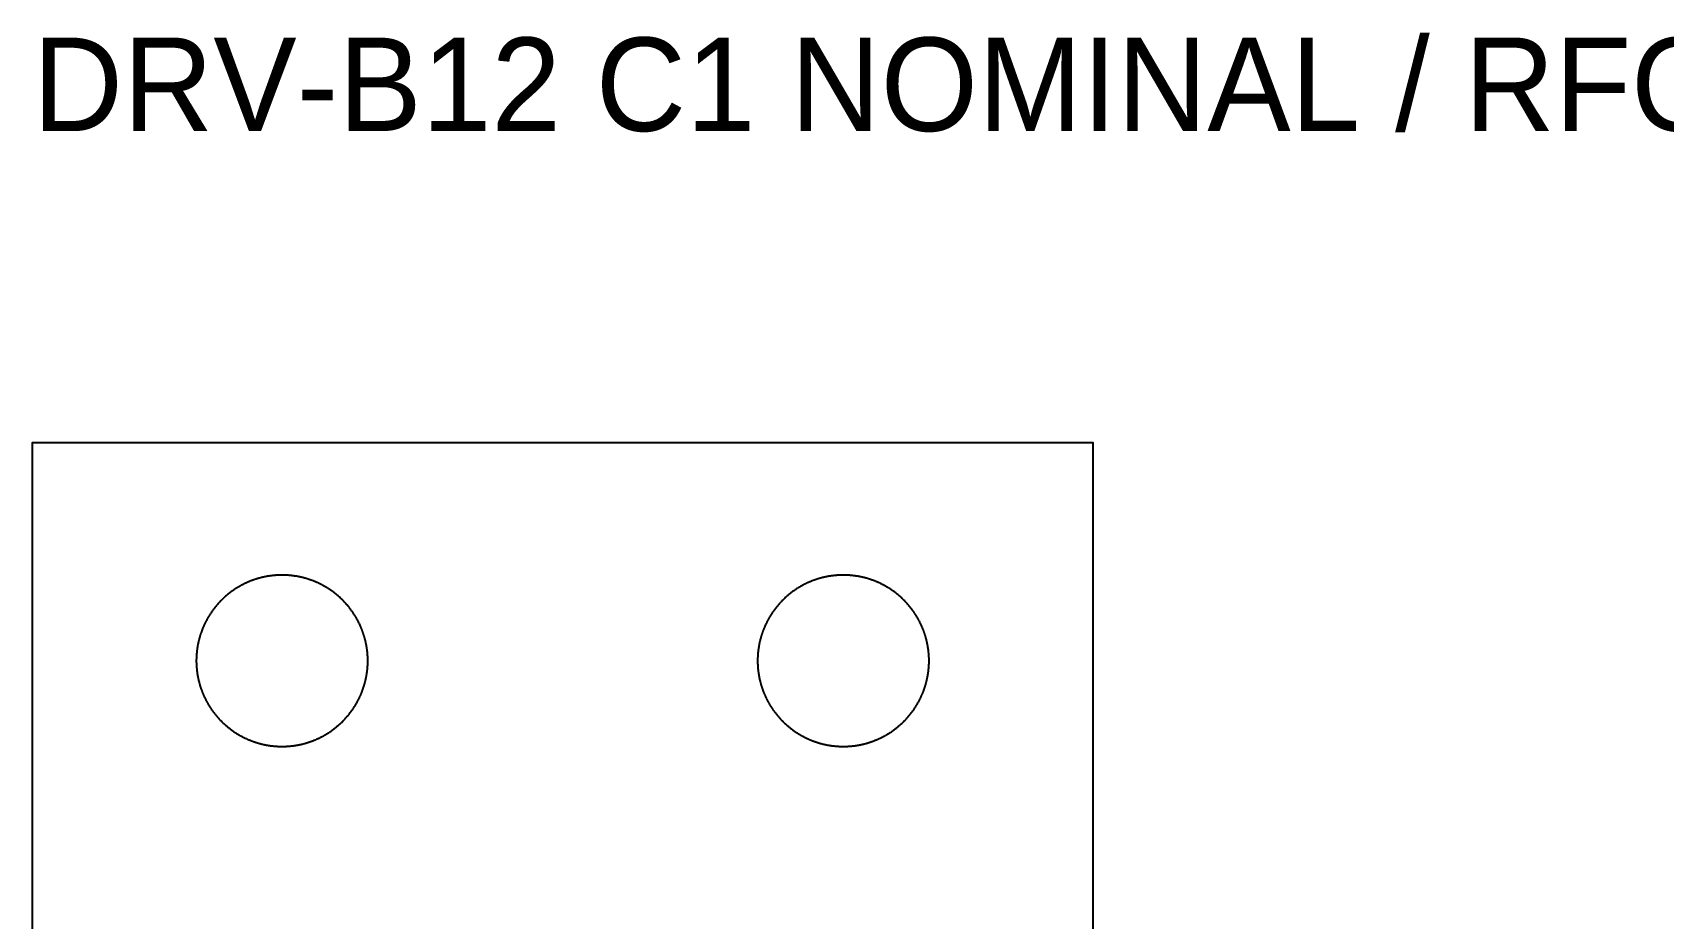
# Model space of a CAD drawing. Header units: millimetres. Extents: x 0 to 105, y 0 to 73.
# Drawn here: x 0 to 52.3, y 44.7 to 73.2 of the extents above; entities that cross this region are included whole.
import ezdxf

# ---------------------------------------------------------------- set-up
doc = ezdxf.new("R2010")
doc.units = ezdxf.units.MM
doc.layers.add('CUT', color=7, linetype='Continuous')
doc.layers.add('INFO', color=7, linetype='Continuous')

msp = doc.modelspace()

# ---------------------------------------------------------------- linework, layer by layer
at = {"layer": 'CUT'}
for points in [[(0, 0), (0, 60), (34, 60), (34, 0)], [(10.75, 53.034), (10.75, 53.051), (10.749, 53.067), (10.749, 53.084), (10.748, 53.101), (10.747, 53.118), (10.747, 53.135), (10.746, 53.152), (10.745, 53.169), (10.744, 53.185), (10.743, 53.202), (10.741, 53.219), (10.74, 53.236), (10.738, 53.253), (10.737, 53.27), (10.735, 53.286), (10.733, 53.303), (10.731, 53.32), (10.729, 53.337), (10.727, 53.353), (10.725, 53.37), (10.723, 53.387), (10.72, 53.404), (10.718, 53.42), (10.715, 53.437), (10.712, 53.454), (10.71, 53.47), (10.707, 53.487), (10.704, 53.503), (10.7, 53.52), (10.697, 53.536), (10.694, 53.553), (10.69, 53.57), (10.687, 53.586), (10.683, 53.603), (10.679, 53.619), (10.676, 53.635), (10.672, 53.652), (10.668, 53.668), (10.663, 53.685), (10.659, 53.701), (10.655, 53.717), (10.65, 53.733), (10.646, 53.75), (10.641, 53.766), (10.636, 53.782), (10.632, 53.798), (10.627, 53.814), (10.622, 53.831), (10.616, 53.847), (10.611, 53.863), (10.606, 53.879), (10.6, 53.895), (10.595, 53.911), (10.589, 53.926), (10.584, 53.942), (10.578, 53.958), (10.572, 53.974), (10.566, 53.99), (10.56, 54.005), (10.553, 54.021), (10.547, 54.037), (10.541, 54.052), (10.534, 54.068), (10.528, 54.083), (10.521, 54.099), (10.514, 54.114), (10.507, 54.13), (10.5, 54.145), (10.493, 54.161), (10.486, 54.176), (10.479, 54.191), (10.471, 54.206), (10.464, 54.221), (10.456, 54.236), (10.449, 54.251), (10.441, 54.266), (10.433, 54.281), (10.425, 54.296), (10.417, 54.311), (10.409, 54.326), (10.401, 54.341), (10.393, 54.355), (10.384, 54.37), (10.376, 54.385), (10.367, 54.399), (10.359, 54.414), (10.35, 54.428), (10.341, 54.443), (10.332, 54.457), (10.323, 54.471), (10.314, 54.485), (10.305, 54.5), (10.296, 54.514), (10.287, 54.528), (10.277, 54.542), (10.268, 54.556), (10.258, 54.57), (10.248, 54.583), (10.239, 54.597), (10.229, 54.611), (10.219, 54.625), (10.209, 54.638), (10.199, 54.652), (10.189, 54.665), (10.178, 54.679), (10.168, 54.692), (10.158, 54.705), (10.147, 54.718), (10.136, 54.732), (10.126, 54.745), (10.115, 54.758), (10.104, 54.771), (10.093, 54.783), (10.082, 54.796), (10.071, 54.809), (10.06, 54.822), (10.049, 54.834), (10.038, 54.847), (10.026, 54.859), (10.015, 54.872), (10.003, 54.884), (9.992, 54.896), (9.98, 54.908), (9.968, 54.921), (9.956, 54.933), (9.945, 54.945), (9.933, 54.956), (9.921, 54.968), (9.908, 54.98), (9.896, 54.992), (9.884, 55.003), (9.872, 55.015), (9.859, 55.026), (9.847, 55.038), (9.834, 55.049), (9.822, 55.06), (9.809, 55.071), (9.796, 55.082), (9.783, 55.093), (9.771, 55.104), (9.758, 55.115), (9.745, 55.126), (9.732, 55.136), (9.718, 55.147), (9.705, 55.158), (9.692, 55.168), (9.679, 55.178), (9.665, 55.189), (9.652, 55.199), (9.638, 55.209), (9.625, 55.219), (9.611, 55.229), (9.597, 55.239), (9.583, 55.248), (9.57, 55.258), (9.556, 55.268), (9.542, 55.277), (9.528, 55.287), (9.514, 55.296), (9.5, 55.305), (9.485, 55.314), (9.471, 55.323), (9.457, 55.332), (9.443, 55.341), (9.428, 55.35), (9.414, 55.359), (9.399, 55.367), (9.385, 55.376), (9.37, 55.384), (9.355, 55.393), (9.341, 55.401), (9.326, 55.409), (9.311, 55.417), (9.296, 55.425), (9.281, 55.433), (9.266, 55.441), (9.251, 55.449), (9.236, 55.456), (9.221, 55.464), (9.206, 55.471), (9.191, 55.479), (9.176, 55.486), (9.161, 55.493), (9.145, 55.5), (9.13, 55.507), (9.114, 55.514), (9.099, 55.521), (9.083, 55.528), (9.068, 55.534), (9.052, 55.541), (9.037, 55.547), (9.021, 55.553), (9.005, 55.56), (8.99, 55.566), (8.974, 55.572), (8.958, 55.578), (8.942, 55.584), (8.926, 55.589), (8.911, 55.595), (8.895, 55.6), (8.879, 55.606), (8.863, 55.611), (8.847, 55.616), (8.831, 55.622), (8.814, 55.627), (8.798, 55.632), (8.782, 55.636), (8.766, 55.641), (8.75, 55.646), (8.733, 55.65), (8.717, 55.655), (8.701, 55.659), (8.685, 55.663), (8.668, 55.668), (8.652, 55.672), (8.635, 55.676), (8.619, 55.679), (8.603, 55.683), (8.586, 55.687), (8.57, 55.69), (8.553, 55.694), (8.536, 55.697), (8.52, 55.7), (8.503, 55.704), (8.487, 55.707), (8.47, 55.71), (8.454, 55.712), (8.437, 55.715), (8.42, 55.718), (8.404, 55.72), (8.387, 55.723), (8.37, 55.725), (8.353, 55.727), (8.337, 55.729), (8.32, 55.731), (8.303, 55.733), (8.286, 55.735), (8.27, 55.737), (8.253, 55.738), (8.236, 55.74), (8.219, 55.741), (8.202, 55.743), (8.185, 55.744), (8.169, 55.745), (8.152, 55.746), (8.135, 55.747), (8.118, 55.747), (8.101, 55.748), (8.084, 55.749), (8.067, 55.749), (8.051, 55.75), (8.034, 55.75), (8.017, 55.75), (8, 55.75), (7.983, 55.75), (7.966, 55.75), (7.949, 55.75), (7.933, 55.749), (7.916, 55.749), (7.899, 55.748), (7.882, 55.747), (7.865, 55.747), (7.848, 55.746), (7.831, 55.745), (7.815, 55.744), (7.798, 55.743), (7.781, 55.741), (7.764, 55.74), (7.747, 55.738), (7.73, 55.737), (7.714, 55.735), (7.697, 55.733), (7.68, 55.731), (7.663, 55.729), (7.647, 55.727), (7.63, 55.725), (7.613, 55.723), (7.596, 55.72), (7.58, 55.718), (7.563, 55.715), (7.546, 55.712), (7.53, 55.71), (7.513, 55.707), (7.497, 55.704), (7.48, 55.7), (7.464, 55.697), (7.447, 55.694), (7.43, 55.69), (7.414, 55.687), (7.397, 55.683), (7.381, 55.679), (7.365, 55.676), (7.348, 55.672), (7.332, 55.668), (7.315, 55.663), (7.299, 55.659), (7.283, 55.655), (7.267, 55.65), (7.25, 55.646), (7.234, 55.641), (7.218, 55.636), (7.202, 55.632), (7.186, 55.627), (7.169, 55.622), (7.153, 55.616), (7.137, 55.611), (7.121, 55.606), (7.105, 55.6), (7.089, 55.595), (7.074, 55.589), (7.058, 55.584), (7.042, 55.578), (7.026, 55.572), (7.01, 55.566), (6.995, 55.56), (6.979, 55.553), (6.963, 55.547), (6.948, 55.541), (6.932, 55.534), (6.917, 55.528), (6.901, 55.521), (6.886, 55.514), (6.87, 55.507), (6.855, 55.5), (6.839, 55.493), (6.824, 55.486), (6.809, 55.479), (6.794, 55.471), (6.779, 55.464), (6.764, 55.456), (6.749, 55.449), (6.734, 55.441), (6.719, 55.433), (6.704, 55.425), (6.689, 55.417), (6.674, 55.409), (6.659, 55.401), (6.645, 55.393), (6.63, 55.384), (6.615, 55.376), (6.601, 55.367), (6.586, 55.359), (6.572, 55.35), (6.557, 55.341), (6.543, 55.332), (6.529, 55.323), (6.515, 55.314), (6.5, 55.305), (6.486, 55.296), (6.472, 55.287), (6.458, 55.277), (6.444, 55.268), (6.43, 55.258), (6.417, 55.248), (6.403, 55.239), (6.389, 55.229), (6.375, 55.219), (6.362, 55.209), (6.348, 55.199), (6.335, 55.189), (6.321, 55.178), (6.308, 55.168), (6.295, 55.158), (6.282, 55.147), (6.268, 55.136), (6.255, 55.126), (6.242, 55.115), (6.229, 55.104), (6.217, 55.093), (6.204, 55.082), (6.191, 55.071), (6.178, 55.06), (6.166, 55.049), (6.153, 55.038), (6.141, 55.026), (6.128, 55.015), (6.116, 55.003), (6.104, 54.992), (6.092, 54.98), (6.079, 54.968), (6.067, 54.956), (6.055, 54.945), (6.044, 54.933), (6.032, 54.921), (6.02, 54.908), (6.008, 54.896), (5.997, 54.884), (5.985, 54.872), (5.974, 54.859), (5.962, 54.847), (5.951, 54.834), (5.94, 54.822), (5.929, 54.809), (5.918, 54.796), (5.907, 54.783), (5.896, 54.771), (5.885, 54.758), (5.874, 54.745), (5.864, 54.732), (5.853, 54.718), (5.842, 54.705), (5.832, 54.692), (5.822, 54.679), (5.811, 54.665), (5.801, 54.652), (5.791, 54.638), (5.781, 54.625), (5.771, 54.611), (5.761, 54.597), (5.752, 54.583), (5.742, 54.57), (5.732, 54.556), (5.723, 54.542), (5.713, 54.528), (5.704, 54.514), (5.695, 54.5), (5.686, 54.485), (5.677, 54.471), (5.668, 54.457), (5.659, 54.443), (5.65, 54.428), (5.641, 54.414), (5.633, 54.399), (5.624, 54.385), (5.616, 54.37), (5.607, 54.355), (5.599, 54.341), (5.591, 54.326), (5.583, 54.311), (5.575, 54.296), (5.567, 54.281), (5.559, 54.266), (5.551, 54.251), (5.544, 54.236), (5.536, 54.221), (5.529, 54.206), (5.521, 54.191), (5.514, 54.176), (5.507, 54.161), (5.5, 54.145), (5.493, 54.13), (5.486, 54.114), (5.479, 54.099), (5.472, 54.083), (5.466, 54.068), (5.459, 54.052), (5.453, 54.037), (5.447, 54.021), (5.44, 54.005), (5.434, 53.99), (5.428, 53.974), (5.422, 53.958), (5.416, 53.942), (5.411, 53.926), (5.405, 53.911), (5.4, 53.895), (5.394, 53.879), (5.389, 53.863), (5.384, 53.847), (5.378, 53.831), (5.373, 53.814), (5.368, 53.798), (5.364, 53.782), (5.359, 53.766), (5.354, 53.75), (5.35, 53.733), (5.345, 53.717), (5.341, 53.701), (5.337, 53.685), (5.332, 53.668), (5.328, 53.652), (5.324, 53.635), (5.321, 53.619), (5.317, 53.603), (5.313, 53.586), (5.31, 53.57), (5.306, 53.553), (5.303, 53.536), (5.3, 53.52), (5.296, 53.503), (5.293, 53.487), (5.29, 53.47), (5.288, 53.454), (5.285, 53.437), (5.282, 53.42), (5.28, 53.404), (5.277, 53.387), (5.275, 53.37), (5.273, 53.353), (5.271, 53.337), (5.269, 53.32), (5.267, 53.303), (5.265, 53.286), (5.263, 53.27), (5.262, 53.253), (5.26, 53.236), (5.259, 53.219), (5.257, 53.202), (5.256, 53.185), (5.255, 53.169), (5.254, 53.152), (5.253, 53.135), (5.253, 53.118), (5.252, 53.101), (5.251, 53.084), (5.251, 53.067), (5.25, 53.051), (5.25, 53.034), (5.25, 53.017), (5.25, 53), (5.25, 52.983), (5.25, 52.966), (5.25, 52.949), (5.251, 52.933), (5.251, 52.916), (5.252, 52.899), (5.253, 52.882), (5.253, 52.865), (5.254, 52.848), (5.255, 52.831), (5.256, 52.815), (5.257, 52.798), (5.259, 52.781), (5.26, 52.764), (5.262, 52.747), (5.263, 52.73), (5.265, 52.714), (5.267, 52.697), (5.269, 52.68), (5.271, 52.663), (5.273, 52.647), (5.275, 52.63), (5.277, 52.613), (5.28, 52.596), (5.282, 52.58), (5.285, 52.563), (5.288, 52.546), (5.29, 52.53), (5.293, 52.513), (5.296, 52.497), (5.3, 52.48), (5.303, 52.464), (5.306, 52.447), (5.31, 52.43), (5.313, 52.414), (5.317, 52.397), (5.321, 52.381), (5.324, 52.365), (5.328, 52.348), (5.332, 52.332), (5.337, 52.315), (5.341, 52.299), (5.345, 52.283), (5.35, 52.267), (5.354, 52.25), (5.359, 52.234), (5.364, 52.218), (5.368, 52.202), (5.373, 52.186), (5.378, 52.169), (5.384, 52.153), (5.389, 52.137), (5.394, 52.121), (5.4, 52.105), (5.405, 52.089), (5.411, 52.074), (5.416, 52.058), (5.422, 52.042), (5.428, 52.026), (5.434, 52.01), (5.44, 51.995), (5.447, 51.979), (5.453, 51.963), (5.459, 51.948), (5.466, 51.932), (5.472, 51.917), (5.479, 51.901), (5.486, 51.886), (5.493, 51.87), (5.5, 51.855), (5.507, 51.839), (5.514, 51.824), (5.521, 51.809), (5.529, 51.794), (5.536, 51.779), (5.544, 51.764), (5.551, 51.749), (5.559, 51.734), (5.567, 51.719), (5.575, 51.704), (5.583, 51.689), (5.591, 51.674), (5.599, 51.659), (5.607, 51.645), (5.616, 51.63), (5.624, 51.615), (5.633, 51.601), (5.641, 51.586), (5.65, 51.572), (5.659, 51.557), (5.668, 51.543), (5.677, 51.529), (5.686, 51.515), (5.695, 51.5), (5.704, 51.486), (5.713, 51.472), (5.723, 51.458), (5.732, 51.444), (5.742, 51.43), (5.752, 51.417), (5.761, 51.403), (5.771, 51.389), (5.781, 51.375), (5.791, 51.362), (5.801, 51.348), (5.811, 51.335), (5.822, 51.321), (5.832, 51.308), (5.842, 51.295), (5.853, 51.282), (5.864, 51.268), (5.874, 51.255), (5.885, 51.242), (5.896, 51.229), (5.907, 51.217), (5.918, 51.204), (5.929, 51.191), (5.94, 51.178), (5.951, 51.166), (5.962, 51.153), (5.974, 51.141), (5.985, 51.128), (5.997, 51.116), (6.008, 51.104), (6.02, 51.092), (6.032, 51.079), (6.044, 51.067), (6.055, 51.055), (6.067, 51.044), (6.079, 51.032), (6.092, 51.02), (6.104, 51.008), (6.116, 50.997), (6.128, 50.985), (6.141, 50.974), (6.153, 50.962), (6.166, 50.951), (6.178, 50.94), (6.191, 50.929), (6.204, 50.918), (6.217, 50.907), (6.229, 50.896), (6.242, 50.885), (6.255, 50.874), (6.268, 50.864), (6.282, 50.853), (6.295, 50.842), (6.308, 50.832), (6.321, 50.822), (6.335, 50.811), (6.348, 50.801), (6.362, 50.791), (6.375, 50.781), (6.389, 50.771), (6.403, 50.761), (6.417, 50.752), (6.43, 50.742), (6.444, 50.732), (6.458, 50.723), (6.472, 50.713), (6.486, 50.704), (6.5, 50.695), (6.515, 50.686), (6.529, 50.677), (6.543, 50.668), (6.557, 50.659), (6.572, 50.65), (6.586, 50.641), (6.601, 50.633), (6.615, 50.624), (6.63, 50.616), (6.645, 50.607), (6.659, 50.599), (6.674, 50.591), (6.689, 50.583), (6.704, 50.575), (6.719, 50.567), (6.734, 50.559), (6.749, 50.551), (6.764, 50.544), (6.779, 50.536), (6.794, 50.529), (6.809, 50.521), (6.824, 50.514), (6.839, 50.507), (6.855, 50.5), (6.87, 50.493), (6.886, 50.486), (6.901, 50.479), (6.917, 50.472), (6.932, 50.466), (6.948, 50.459), (6.963, 50.453), (6.979, 50.447), (6.995, 50.44), (7.01, 50.434), (7.026, 50.428), (7.042, 50.422), (7.058, 50.416), (7.074, 50.411), (7.089, 50.405), (7.105, 50.4), (7.121, 50.394), (7.137, 50.389), (7.153, 50.384), (7.169, 50.378), (7.186, 50.373), (7.202, 50.368), (7.218, 50.364), (7.234, 50.359), (7.25, 50.354), (7.267, 50.35), (7.283, 50.345), (7.299, 50.341), (7.315, 50.337), (7.332, 50.332), (7.348, 50.328), (7.365, 50.324), (7.381, 50.321), (7.397, 50.317), (7.414, 50.313), (7.43, 50.31), (7.447, 50.306), (7.464, 50.303), (7.48, 50.3), (7.497, 50.296), (7.513, 50.293), (7.53, 50.29), (7.546, 50.288), (7.563, 50.285), (7.58, 50.282), (7.596, 50.28), (7.613, 50.277), (7.63, 50.275), (7.647, 50.273), (7.663, 50.271), (7.68, 50.269), (7.697, 50.267), (7.714, 50.265), (7.73, 50.263), (7.747, 50.262), (7.764, 50.26), (7.781, 50.259), (7.798, 50.257), (7.815, 50.256), (7.831, 50.255), (7.848, 50.254), (7.865, 50.253), (7.882, 50.253), (7.899, 50.252), (7.916, 50.251), (7.933, 50.251), (7.949, 50.25), (7.966, 50.25), (7.983, 50.25), (8, 50.25), (8.017, 50.25), (8.034, 50.25), (8.051, 50.25), (8.067, 50.251), (8.084, 50.251), (8.101, 50.252), (8.118, 50.253), (8.135, 50.253), (8.152, 50.254), (8.169, 50.255), (8.185, 50.256), (8.202, 50.257), (8.219, 50.259), (8.236, 50.26), (8.253, 50.262), (8.27, 50.263), (8.286, 50.265), (8.303, 50.267), (8.32, 50.269), (8.337, 50.271), (8.353, 50.273), (8.37, 50.275), (8.387, 50.277), (8.404, 50.28), (8.42, 50.282), (8.437, 50.285), (8.454, 50.288), (8.47, 50.29), (8.487, 50.293), (8.503, 50.296), (8.52, 50.3), (8.536, 50.303), (8.553, 50.306), (8.57, 50.31), (8.586, 50.313), (8.603, 50.317), (8.619, 50.321), (8.635, 50.324), (8.652, 50.328), (8.668, 50.332), (8.685, 50.337), (8.701, 50.341), (8.717, 50.345), (8.733, 50.35), (8.75, 50.354), (8.766, 50.359), (8.782, 50.364), (8.798, 50.368), (8.814, 50.373), (8.831, 50.378), (8.847, 50.384), (8.863, 50.389), (8.879, 50.394), (8.895, 50.4), (8.911, 50.405), (8.926, 50.411), (8.942, 50.416), (8.958, 50.422), (8.974, 50.428), (8.99, 50.434), (9.005, 50.44), (9.021, 50.447), (9.037, 50.453), (9.052, 50.459), (9.068, 50.466), (9.083, 50.472), (9.099, 50.479), (9.114, 50.486), (9.13, 50.493), (9.145, 50.5), (9.161, 50.507), (9.176, 50.514), (9.191, 50.521), (9.206, 50.529), (9.221, 50.536), (9.236, 50.544), (9.251, 50.551), (9.266, 50.559), (9.281, 50.567), (9.296, 50.575), (9.311, 50.583), (9.326, 50.591), (9.341, 50.599), (9.355, 50.607), (9.37, 50.616), (9.385, 50.624), (9.399, 50.633), (9.414, 50.641), (9.428, 50.65), (9.443, 50.659), (9.457, 50.668), (9.471, 50.677), (9.485, 50.686), (9.5, 50.695), (9.514, 50.704), (9.528, 50.713), (9.542, 50.723), (9.556, 50.732), (9.57, 50.742), (9.583, 50.752), (9.597, 50.761), (9.611, 50.771), (9.625, 50.781), (9.638, 50.791), (9.652, 50.801), (9.665, 50.811), (9.679, 50.822), (9.692, 50.832), (9.705, 50.842), (9.718, 50.853), (9.732, 50.864), (9.745, 50.874), (9.758, 50.885), (9.771, 50.896), (9.783, 50.907), (9.796, 50.918), (9.809, 50.929), (9.822, 50.94), (9.834, 50.951), (9.847, 50.962), (9.859, 50.974), (9.872, 50.985), (9.884, 50.997), (9.896, 51.008), (9.908, 51.02), (9.921, 51.032), (9.933, 51.044), (9.945, 51.055), (9.956, 51.067), (9.968, 51.079), (9.98, 51.092), (9.992, 51.104), (10.003, 51.116), (10.015, 51.128), (10.026, 51.141), (10.038, 51.153), (10.049, 51.166), (10.06, 51.178), (10.071, 51.191), (10.082, 51.204), (10.093, 51.217), (10.104, 51.229), (10.115, 51.242), (10.126, 51.255), (10.136, 51.268), (10.147, 51.282), (10.158, 51.295), (10.168, 51.308), (10.178, 51.321), (10.189, 51.335), (10.199, 51.348), (10.209, 51.362), (10.219, 51.375), (10.229, 51.389), (10.239, 51.403), (10.248, 51.417), (10.258, 51.43), (10.268, 51.444), (10.277, 51.458), (10.287, 51.472), (10.296, 51.486), (10.305, 51.5), (10.314, 51.515), (10.323, 51.529), (10.332, 51.543), (10.341, 51.557), (10.35, 51.572), (10.359, 51.586), (10.367, 51.601), (10.376, 51.615), (10.384, 51.63), (10.393, 51.645), (10.401, 51.659), (10.409, 51.674), (10.417, 51.689), (10.425, 51.704), (10.433, 51.719), (10.441, 51.734), (10.449, 51.749), (10.456, 51.764), (10.464, 51.779), (10.471, 51.794), (10.479, 51.809), (10.486, 51.824), (10.493, 51.839), (10.5, 51.855), (10.507, 51.87), (10.514, 51.886), (10.521, 51.901), (10.528, 51.917), (10.534, 51.932), (10.541, 51.948), (10.547, 51.963), (10.553, 51.979), (10.56, 51.995), (10.566, 52.01), (10.572, 52.026), (10.578, 52.042), (10.584, 52.058), (10.589, 52.074), (10.595, 52.089), (10.6, 52.105), (10.606, 52.121), (10.611, 52.137), (10.616, 52.153), (10.622, 52.169), (10.627, 52.186), (10.632, 52.202), (10.636, 52.218), (10.641, 52.234), (10.646, 52.25), (10.65, 52.267), (10.655, 52.283), (10.659, 52.299), (10.663, 52.315), (10.668, 52.332), (10.672, 52.348), (10.676, 52.365), (10.679, 52.381), (10.683, 52.397), (10.687, 52.414), (10.69, 52.43), (10.694, 52.447), (10.697, 52.464), (10.7, 52.48), (10.704, 52.497), (10.707, 52.513), (10.71, 52.53), (10.712, 52.546), (10.715, 52.563), (10.718, 52.58), (10.72, 52.596), (10.723, 52.613), (10.725, 52.63), (10.727, 52.647), (10.729, 52.663), (10.731, 52.68), (10.733, 52.697), (10.735, 52.714), (10.737, 52.73), (10.738, 52.747), (10.74, 52.764), (10.741, 52.781), (10.743, 52.798), (10.744, 52.815), (10.745, 52.831), (10.746, 52.848), (10.747, 52.865), (10.747, 52.882), (10.748, 52.899), (10.749, 52.916), (10.749, 52.933), (10.75, 52.949), (10.75, 52.966), (10.75, 52.983), (10.75, 53), (10.75, 53.017)], [(28.75, 53.017), (28.75, 53.034), (28.75, 53.051), (28.749, 53.067), (28.749, 53.084), (28.748, 53.101), (28.747, 53.118), (28.747, 53.135), (28.746, 53.152), (28.745, 53.169), (28.744, 53.185), (28.743, 53.202), (28.741, 53.219), (28.74, 53.236), (28.738, 53.253), (28.737, 53.27), (28.735, 53.286), (28.733, 53.303), (28.731, 53.32), (28.729, 53.337), (28.727, 53.353), (28.725, 53.37), (28.723, 53.387), (28.72, 53.404), (28.718, 53.42), (28.715, 53.437), (28.712, 53.454), (28.71, 53.47), (28.707, 53.487), (28.704, 53.503), (28.7, 53.52), (28.697, 53.536), (28.694, 53.553), (28.69, 53.57), (28.687, 53.586), (28.683, 53.603), (28.679, 53.619), (28.676, 53.635), (28.672, 53.652), (28.668, 53.668), (28.663, 53.685), (28.659, 53.701), (28.655, 53.717), (28.65, 53.733), (28.646, 53.75), (28.641, 53.766), (28.636, 53.782), (28.632, 53.798), (28.627, 53.814), (28.622, 53.831), (28.616, 53.847), (28.611, 53.863), (28.606, 53.879), (28.6, 53.895), (28.595, 53.911), (28.589, 53.926), (28.584, 53.942), (28.578, 53.958), (28.572, 53.974), (28.566, 53.99), (28.56, 54.005), (28.553, 54.021), (28.547, 54.037), (28.541, 54.052), (28.534, 54.068), (28.528, 54.083), (28.521, 54.099), (28.514, 54.114), (28.507, 54.13), (28.5, 54.145), (28.493, 54.161), (28.486, 54.176), (28.479, 54.191), (28.471, 54.206), (28.464, 54.221), (28.456, 54.236), (28.449, 54.251), (28.441, 54.266), (28.433, 54.281), (28.425, 54.296), (28.417, 54.311), (28.409, 54.326), (28.401, 54.341), (28.393, 54.355), (28.384, 54.37), (28.376, 54.385), (28.367, 54.399), (28.359, 54.414), (28.35, 54.428), (28.341, 54.443), (28.332, 54.457), (28.323, 54.471), (28.314, 54.485), (28.305, 54.5), (28.296, 54.514), (28.287, 54.528), (28.277, 54.542), (28.268, 54.556), (28.258, 54.57), (28.248, 54.583), (28.239, 54.597), (28.229, 54.611), (28.219, 54.625), (28.209, 54.638), (28.199, 54.652), (28.189, 54.665), (28.178, 54.679), (28.168, 54.692), (28.158, 54.705), (28.147, 54.718), (28.136, 54.732), (28.126, 54.745), (28.115, 54.758), (28.104, 54.771), (28.093, 54.783), (28.082, 54.796), (28.071, 54.809), (28.06, 54.822), (28.049, 54.834), (28.038, 54.847), (28.026, 54.859), (28.015, 54.872), (28.003, 54.884), (27.992, 54.896), (27.98, 54.908), (27.968, 54.921), (27.956, 54.933), (27.945, 54.945), (27.933, 54.956), (27.921, 54.968), (27.908, 54.98), (27.896, 54.992), (27.884, 55.003), (27.872, 55.015), (27.859, 55.026), (27.847, 55.038), (27.834, 55.049), (27.822, 55.06), (27.809, 55.071), (27.796, 55.082), (27.783, 55.093), (27.771, 55.104), (27.758, 55.115), (27.745, 55.126), (27.732, 55.136), (27.718, 55.147), (27.705, 55.158), (27.692, 55.168), (27.679, 55.178), (27.665, 55.189), (27.652, 55.199), (27.638, 55.209), (27.625, 55.219), (27.611, 55.229), (27.597, 55.239), (27.583, 55.248), (27.57, 55.258), (27.556, 55.268), (27.542, 55.277), (27.528, 55.287), (27.514, 55.296), (27.5, 55.305), (27.485, 55.314), (27.471, 55.323), (27.457, 55.332), (27.443, 55.341), (27.428, 55.35), (27.414, 55.359), (27.399, 55.367), (27.385, 55.376), (27.37, 55.384), (27.355, 55.393), (27.341, 55.401), (27.326, 55.409), (27.311, 55.417), (27.296, 55.425), (27.281, 55.433), (27.266, 55.441), (27.251, 55.449), (27.236, 55.456), (27.221, 55.464), (27.206, 55.471), (27.191, 55.479), (27.176, 55.486), (27.161, 55.493), (27.145, 55.5), (27.13, 55.507), (27.114, 55.514), (27.099, 55.521), (27.083, 55.528), (27.068, 55.534), (27.052, 55.541), (27.037, 55.547), (27.021, 55.553), (27.005, 55.56), (26.99, 55.566), (26.974, 55.572), (26.958, 55.578), (26.942, 55.584), (26.926, 55.589), (26.911, 55.595), (26.895, 55.6), (26.879, 55.606), (26.863, 55.611), (26.847, 55.616), (26.831, 55.622), (26.814, 55.627), (26.798, 55.632), (26.782, 55.636), (26.766, 55.641), (26.75, 55.646), (26.733, 55.65), (26.717, 55.655), (26.701, 55.659), (26.685, 55.663), (26.668, 55.668), (26.652, 55.672), (26.635, 55.676), (26.619, 55.679), (26.603, 55.683), (26.586, 55.687), (26.57, 55.69), (26.553, 55.694), (26.536, 55.697), (26.52, 55.7), (26.503, 55.704), (26.487, 55.707), (26.47, 55.71), (26.454, 55.712), (26.437, 55.715), (26.42, 55.718), (26.404, 55.72), (26.387, 55.723), (26.37, 55.725), (26.353, 55.727), (26.337, 55.729), (26.32, 55.731), (26.303, 55.733), (26.286, 55.735), (26.27, 55.737), (26.253, 55.738), (26.236, 55.74), (26.219, 55.741), (26.202, 55.743), (26.185, 55.744), (26.169, 55.745), (26.152, 55.746), (26.135, 55.747), (26.118, 55.747), (26.101, 55.748), (26.084, 55.749), (26.067, 55.749), (26.051, 55.75), (26.034, 55.75), (26.017, 55.75), (26, 55.75), (25.983, 55.75), (25.966, 55.75), (25.949, 55.75), (25.933, 55.749), (25.916, 55.749), (25.899, 55.748), (25.882, 55.747), (25.865, 55.747), (25.848, 55.746), (25.831, 55.745), (25.815, 55.744), (25.798, 55.743), (25.781, 55.741), (25.764, 55.74), (25.747, 55.738), (25.73, 55.737), (25.714, 55.735), (25.697, 55.733), (25.68, 55.731), (25.663, 55.729), (25.647, 55.727), (25.63, 55.725), (25.613, 55.723), (25.596, 55.72), (25.58, 55.718), (25.563, 55.715), (25.546, 55.712), (25.53, 55.71), (25.513, 55.707), (25.497, 55.704), (25.48, 55.7), (25.464, 55.697), (25.447, 55.694), (25.43, 55.69), (25.414, 55.687), (25.397, 55.683), (25.381, 55.679), (25.365, 55.676), (25.348, 55.672), (25.332, 55.668), (25.315, 55.663), (25.299, 55.659), (25.283, 55.655), (25.267, 55.65), (25.25, 55.646), (25.234, 55.641), (25.218, 55.636), (25.202, 55.632), (25.186, 55.627), (25.169, 55.622), (25.153, 55.616), (25.137, 55.611), (25.121, 55.606), (25.105, 55.6), (25.089, 55.595), (25.074, 55.589), (25.058, 55.584), (25.042, 55.578), (25.026, 55.572), (25.01, 55.566), (24.995, 55.56), (24.979, 55.553), (24.963, 55.547), (24.948, 55.541), (24.932, 55.534), (24.917, 55.528), (24.901, 55.521), (24.886, 55.514), (24.87, 55.507), (24.855, 55.5), (24.839, 55.493), (24.824, 55.486), (24.809, 55.479), (24.794, 55.471), (24.779, 55.464), (24.764, 55.456), (24.749, 55.449), (24.734, 55.441), (24.719, 55.433), (24.704, 55.425), (24.689, 55.417), (24.674, 55.409), (24.659, 55.401), (24.645, 55.393), (24.63, 55.384), (24.615, 55.376), (24.601, 55.367), (24.586, 55.359), (24.572, 55.35), (24.557, 55.341), (24.543, 55.332), (24.529, 55.323), (24.515, 55.314), (24.5, 55.305), (24.486, 55.296), (24.472, 55.287), (24.458, 55.277), (24.444, 55.268), (24.43, 55.258), (24.417, 55.248), (24.403, 55.239), (24.389, 55.229), (24.375, 55.219), (24.362, 55.209), (24.348, 55.199), (24.335, 55.189), (24.321, 55.178), (24.308, 55.168), (24.295, 55.158), (24.282, 55.147), (24.268, 55.136), (24.255, 55.126), (24.242, 55.115), (24.229, 55.104), (24.217, 55.093), (24.204, 55.082), (24.191, 55.071), (24.178, 55.06), (24.166, 55.049), (24.153, 55.038), (24.141, 55.026), (24.128, 55.015), (24.116, 55.003), (24.104, 54.992), (24.092, 54.98), (24.079, 54.968), (24.067, 54.956), (24.055, 54.945), (24.044, 54.933), (24.032, 54.921), (24.02, 54.908), (24.008, 54.896), (23.997, 54.884), (23.985, 54.872), (23.974, 54.859), (23.962, 54.847), (23.951, 54.834), (23.94, 54.822), (23.929, 54.809), (23.918, 54.796), (23.907, 54.783), (23.896, 54.771), (23.885, 54.758), (23.874, 54.745), (23.864, 54.732), (23.853, 54.718), (23.842, 54.705), (23.832, 54.692), (23.822, 54.679), (23.811, 54.665), (23.801, 54.652), (23.791, 54.638), (23.781, 54.625), (23.771, 54.611), (23.761, 54.597), (23.752, 54.583), (23.742, 54.57), (23.732, 54.556), (23.723, 54.542), (23.713, 54.528), (23.704, 54.514), (23.695, 54.5), (23.686, 54.485), (23.677, 54.471), (23.668, 54.457), (23.659, 54.443), (23.65, 54.428), (23.641, 54.414), (23.633, 54.399), (23.624, 54.385), (23.616, 54.37), (23.607, 54.355), (23.599, 54.341), (23.591, 54.326), (23.583, 54.311), (23.575, 54.296), (23.567, 54.281), (23.559, 54.266), (23.551, 54.251), (23.544, 54.236), (23.536, 54.221), (23.529, 54.206), (23.521, 54.191), (23.514, 54.176), (23.507, 54.161), (23.5, 54.145), (23.493, 54.13), (23.486, 54.114), (23.479, 54.099), (23.472, 54.083), (23.466, 54.068), (23.459, 54.052), (23.453, 54.037), (23.447, 54.021), (23.44, 54.005), (23.434, 53.99), (23.428, 53.974), (23.422, 53.958), (23.416, 53.942), (23.411, 53.926), (23.405, 53.911), (23.4, 53.895), (23.394, 53.879), (23.389, 53.863), (23.384, 53.847), (23.378, 53.831), (23.373, 53.814), (23.368, 53.798), (23.364, 53.782), (23.359, 53.766), (23.354, 53.75), (23.35, 53.733), (23.345, 53.717), (23.341, 53.701), (23.337, 53.685), (23.332, 53.668), (23.328, 53.652), (23.324, 53.635), (23.321, 53.619), (23.317, 53.603), (23.313, 53.586), (23.31, 53.57), (23.306, 53.553), (23.303, 53.536), (23.3, 53.52), (23.296, 53.503), (23.293, 53.487), (23.29, 53.47), (23.288, 53.454), (23.285, 53.437), (23.282, 53.42), (23.28, 53.404), (23.277, 53.387), (23.275, 53.37), (23.273, 53.353), (23.271, 53.337), (23.269, 53.32), (23.267, 53.303), (23.265, 53.286), (23.263, 53.27), (23.262, 53.253), (23.26, 53.236), (23.259, 53.219), (23.257, 53.202), (23.256, 53.185), (23.255, 53.169), (23.254, 53.152), (23.253, 53.135), (23.253, 53.118), (23.252, 53.101), (23.251, 53.084), (23.251, 53.067), (23.25, 53.051), (23.25, 53.034), (23.25, 53.017), (23.25, 53), (23.25, 52.983), (23.25, 52.966), (23.25, 52.949), (23.251, 52.933), (23.251, 52.916), (23.252, 52.899), (23.253, 52.882), (23.253, 52.865), (23.254, 52.848), (23.255, 52.831), (23.256, 52.815), (23.257, 52.798), (23.259, 52.781), (23.26, 52.764), (23.262, 52.747), (23.263, 52.73), (23.265, 52.714), (23.267, 52.697), (23.269, 52.68), (23.271, 52.663), (23.273, 52.647), (23.275, 52.63), (23.277, 52.613), (23.28, 52.596), (23.282, 52.58), (23.285, 52.563), (23.288, 52.546), (23.29, 52.53), (23.293, 52.513), (23.296, 52.497), (23.3, 52.48), (23.303, 52.464), (23.306, 52.447), (23.31, 52.43), (23.313, 52.414), (23.317, 52.397), (23.321, 52.381), (23.324, 52.365), (23.328, 52.348), (23.332, 52.332), (23.337, 52.315), (23.341, 52.299), (23.345, 52.283), (23.35, 52.267), (23.354, 52.25), (23.359, 52.234), (23.364, 52.218), (23.368, 52.202), (23.373, 52.186), (23.378, 52.169), (23.384, 52.153), (23.389, 52.137), (23.394, 52.121), (23.4, 52.105), (23.405, 52.089), (23.411, 52.074), (23.416, 52.058), (23.422, 52.042), (23.428, 52.026), (23.434, 52.01), (23.44, 51.995), (23.447, 51.979), (23.453, 51.963), (23.459, 51.948), (23.466, 51.932), (23.472, 51.917), (23.479, 51.901), (23.486, 51.886), (23.493, 51.87), (23.5, 51.855), (23.507, 51.839), (23.514, 51.824), (23.521, 51.809), (23.529, 51.794), (23.536, 51.779), (23.544, 51.764), (23.551, 51.749), (23.559, 51.734), (23.567, 51.719), (23.575, 51.704), (23.583, 51.689), (23.591, 51.674), (23.599, 51.659), (23.607, 51.645), (23.616, 51.63), (23.624, 51.615), (23.633, 51.601), (23.641, 51.586), (23.65, 51.572), (23.659, 51.557), (23.668, 51.543), (23.677, 51.529), (23.686, 51.515), (23.695, 51.5), (23.704, 51.486), (23.713, 51.472), (23.723, 51.458), (23.732, 51.444), (23.742, 51.43), (23.752, 51.417), (23.761, 51.403), (23.771, 51.389), (23.781, 51.375), (23.791, 51.362), (23.801, 51.348), (23.811, 51.335), (23.822, 51.321), (23.832, 51.308), (23.842, 51.295), (23.853, 51.282), (23.864, 51.268), (23.874, 51.255), (23.885, 51.242), (23.896, 51.229), (23.907, 51.217), (23.918, 51.204), (23.929, 51.191), (23.94, 51.178), (23.951, 51.166), (23.962, 51.153), (23.974, 51.141), (23.985, 51.128), (23.997, 51.116), (24.008, 51.104), (24.02, 51.092), (24.032, 51.079), (24.044, 51.067), (24.055, 51.055), (24.067, 51.044), (24.079, 51.032), (24.092, 51.02), (24.104, 51.008), (24.116, 50.997), (24.128, 50.985), (24.141, 50.974), (24.153, 50.962), (24.166, 50.951), (24.178, 50.94), (24.191, 50.929), (24.204, 50.918), (24.217, 50.907), (24.229, 50.896), (24.242, 50.885), (24.255, 50.874), (24.268, 50.864), (24.282, 50.853), (24.295, 50.842), (24.308, 50.832), (24.321, 50.822), (24.335, 50.811), (24.348, 50.801), (24.362, 50.791), (24.375, 50.781), (24.389, 50.771), (24.403, 50.761), (24.417, 50.752), (24.43, 50.742), (24.444, 50.732), (24.458, 50.723), (24.472, 50.713), (24.486, 50.704), (24.5, 50.695), (24.515, 50.686), (24.529, 50.677), (24.543, 50.668), (24.557, 50.659), (24.572, 50.65), (24.586, 50.641), (24.601, 50.633), (24.615, 50.624), (24.63, 50.616), (24.645, 50.607), (24.659, 50.599), (24.674, 50.591), (24.689, 50.583), (24.704, 50.575), (24.719, 50.567), (24.734, 50.559), (24.749, 50.551), (24.764, 50.544), (24.779, 50.536), (24.794, 50.529), (24.809, 50.521), (24.824, 50.514), (24.839, 50.507), (24.855, 50.5), (24.87, 50.493), (24.886, 50.486), (24.901, 50.479), (24.917, 50.472), (24.932, 50.466), (24.948, 50.459), (24.963, 50.453), (24.979, 50.447), (24.995, 50.44), (25.01, 50.434), (25.026, 50.428), (25.042, 50.422), (25.058, 50.416), (25.074, 50.411), (25.089, 50.405), (25.105, 50.4), (25.121, 50.394), (25.137, 50.389), (25.153, 50.384), (25.169, 50.378), (25.186, 50.373), (25.202, 50.368), (25.218, 50.364), (25.234, 50.359), (25.25, 50.354), (25.267, 50.35), (25.283, 50.345), (25.299, 50.341), (25.315, 50.337), (25.332, 50.332), (25.348, 50.328), (25.365, 50.324), (25.381, 50.321), (25.397, 50.317), (25.414, 50.313), (25.43, 50.31), (25.447, 50.306), (25.464, 50.303), (25.48, 50.3), (25.497, 50.296), (25.513, 50.293), (25.53, 50.29), (25.546, 50.288), (25.563, 50.285), (25.58, 50.282), (25.596, 50.28), (25.613, 50.277), (25.63, 50.275), (25.647, 50.273), (25.663, 50.271), (25.68, 50.269), (25.697, 50.267), (25.714, 50.265), (25.73, 50.263), (25.747, 50.262), (25.764, 50.26), (25.781, 50.259), (25.798, 50.257), (25.815, 50.256), (25.831, 50.255), (25.848, 50.254), (25.865, 50.253), (25.882, 50.253), (25.899, 50.252), (25.916, 50.251), (25.933, 50.251), (25.949, 50.25), (25.966, 50.25), (25.983, 50.25), (26, 50.25), (26.017, 50.25), (26.034, 50.25), (26.051, 50.25), (26.067, 50.251), (26.084, 50.251), (26.101, 50.252), (26.118, 50.253), (26.135, 50.253), (26.152, 50.254), (26.169, 50.255), (26.185, 50.256), (26.202, 50.257), (26.219, 50.259), (26.236, 50.26), (26.253, 50.262), (26.27, 50.263), (26.286, 50.265), (26.303, 50.267), (26.32, 50.269), (26.337, 50.271), (26.353, 50.273), (26.37, 50.275), (26.387, 50.277), (26.404, 50.28), (26.42, 50.282), (26.437, 50.285), (26.454, 50.288), (26.47, 50.29), (26.487, 50.293), (26.503, 50.296), (26.52, 50.3), (26.536, 50.303), (26.553, 50.306), (26.57, 50.31), (26.586, 50.313), (26.603, 50.317), (26.619, 50.321), (26.635, 50.324), (26.652, 50.328), (26.668, 50.332), (26.685, 50.337), (26.701, 50.341), (26.717, 50.345), (26.733, 50.35), (26.75, 50.354), (26.766, 50.359), (26.782, 50.364), (26.798, 50.368), (26.814, 50.373), (26.831, 50.378), (26.847, 50.384), (26.863, 50.389), (26.879, 50.394), (26.895, 50.4), (26.911, 50.405), (26.926, 50.411), (26.942, 50.416), (26.958, 50.422), (26.974, 50.428), (26.99, 50.434), (27.005, 50.44), (27.021, 50.447), (27.037, 50.453), (27.052, 50.459), (27.068, 50.466), (27.083, 50.472), (27.099, 50.479), (27.114, 50.486), (27.13, 50.493), (27.145, 50.5), (27.161, 50.507), (27.176, 50.514), (27.191, 50.521), (27.206, 50.529), (27.221, 50.536), (27.236, 50.544), (27.251, 50.551), (27.266, 50.559), (27.281, 50.567), (27.296, 50.575), (27.311, 50.583), (27.326, 50.591), (27.341, 50.599), (27.355, 50.607), (27.37, 50.616), (27.385, 50.624), (27.399, 50.633), (27.414, 50.641), (27.428, 50.65), (27.443, 50.659), (27.457, 50.668), (27.471, 50.677), (27.485, 50.686), (27.5, 50.695), (27.514, 50.704), (27.528, 50.713), (27.542, 50.723), (27.556, 50.732), (27.57, 50.742), (27.583, 50.752), (27.597, 50.761), (27.611, 50.771), (27.625, 50.781), (27.638, 50.791), (27.652, 50.801), (27.665, 50.811), (27.679, 50.822), (27.692, 50.832), (27.705, 50.842), (27.718, 50.853), (27.732, 50.864), (27.745, 50.874), (27.758, 50.885), (27.771, 50.896), (27.783, 50.907), (27.796, 50.918), (27.809, 50.929), (27.822, 50.94), (27.834, 50.951), (27.847, 50.962), (27.859, 50.974), (27.872, 50.985), (27.884, 50.997), (27.896, 51.008), (27.908, 51.02), (27.921, 51.032), (27.933, 51.044), (27.945, 51.055), (27.956, 51.067), (27.968, 51.079), (27.98, 51.092), (27.992, 51.104), (28.003, 51.116), (28.015, 51.128), (28.026, 51.141), (28.038, 51.153), (28.049, 51.166), (28.06, 51.178), (28.071, 51.191), (28.082, 51.204), (28.093, 51.217), (28.104, 51.229), (28.115, 51.242), (28.126, 51.255), (28.136, 51.268), (28.147, 51.282), (28.158, 51.295), (28.168, 51.308), (28.178, 51.321), (28.189, 51.335), (28.199, 51.348), (28.209, 51.362), (28.219, 51.375), (28.229, 51.389), (28.239, 51.403), (28.248, 51.417), (28.258, 51.43), (28.268, 51.444), (28.277, 51.458), (28.287, 51.472), (28.296, 51.486), (28.305, 51.5), (28.314, 51.515), (28.323, 51.529), (28.332, 51.543), (28.341, 51.557), (28.35, 51.572), (28.359, 51.586), (28.367, 51.601), (28.376, 51.615), (28.384, 51.63), (28.393, 51.645), (28.401, 51.659), (28.409, 51.674), (28.417, 51.689), (28.425, 51.704), (28.433, 51.719), (28.441, 51.734), (28.449, 51.749), (28.456, 51.764), (28.464, 51.779), (28.471, 51.794), (28.479, 51.809), (28.486, 51.824), (28.493, 51.839), (28.5, 51.855), (28.507, 51.87), (28.514, 51.886), (28.521, 51.901), (28.528, 51.917), (28.534, 51.932), (28.541, 51.948), (28.547, 51.963), (28.553, 51.979), (28.56, 51.995), (28.566, 52.01), (28.572, 52.026), (28.578, 52.042), (28.584, 52.058), (28.589, 52.074), (28.595, 52.089), (28.6, 52.105), (28.606, 52.121), (28.611, 52.137), (28.616, 52.153), (28.622, 52.169), (28.627, 52.186), (28.632, 52.202), (28.636, 52.218), (28.641, 52.234), (28.646, 52.25), (28.65, 52.267), (28.655, 52.283), (28.659, 52.299), (28.663, 52.315), (28.668, 52.332), (28.672, 52.348), (28.676, 52.365), (28.679, 52.381), (28.683, 52.397), (28.687, 52.414), (28.69, 52.43), (28.694, 52.447), (28.697, 52.464), (28.7, 52.48), (28.704, 52.497), (28.707, 52.513), (28.71, 52.53), (28.712, 52.546), (28.715, 52.563), (28.718, 52.58), (28.72, 52.596), (28.723, 52.613), (28.725, 52.63), (28.727, 52.647), (28.729, 52.663), (28.731, 52.68), (28.733, 52.697), (28.735, 52.714), (28.737, 52.73), (28.738, 52.747), (28.74, 52.764), (28.741, 52.781), (28.743, 52.798), (28.744, 52.815), (28.745, 52.831), (28.746, 52.848), (28.747, 52.865), (28.747, 52.882), (28.748, 52.899), (28.749, 52.916), (28.749, 52.933), (28.75, 52.949), (28.75, 52.966), (28.75, 52.983), (28.75, 53)]]:
    msp.add_lwpolyline(points, close=True, dxfattribs=at)

# ---------------------------------------------------------------- texts
at = {"layer": 'INFO'}
msp.add_text('DRV-B12 C1 NOMINAL / RFQ ONLY / NOT NC RELEASE', height=3, dxfattribs=at).set_placement((0, 70))

doc.saveas('drawing.dxf')
